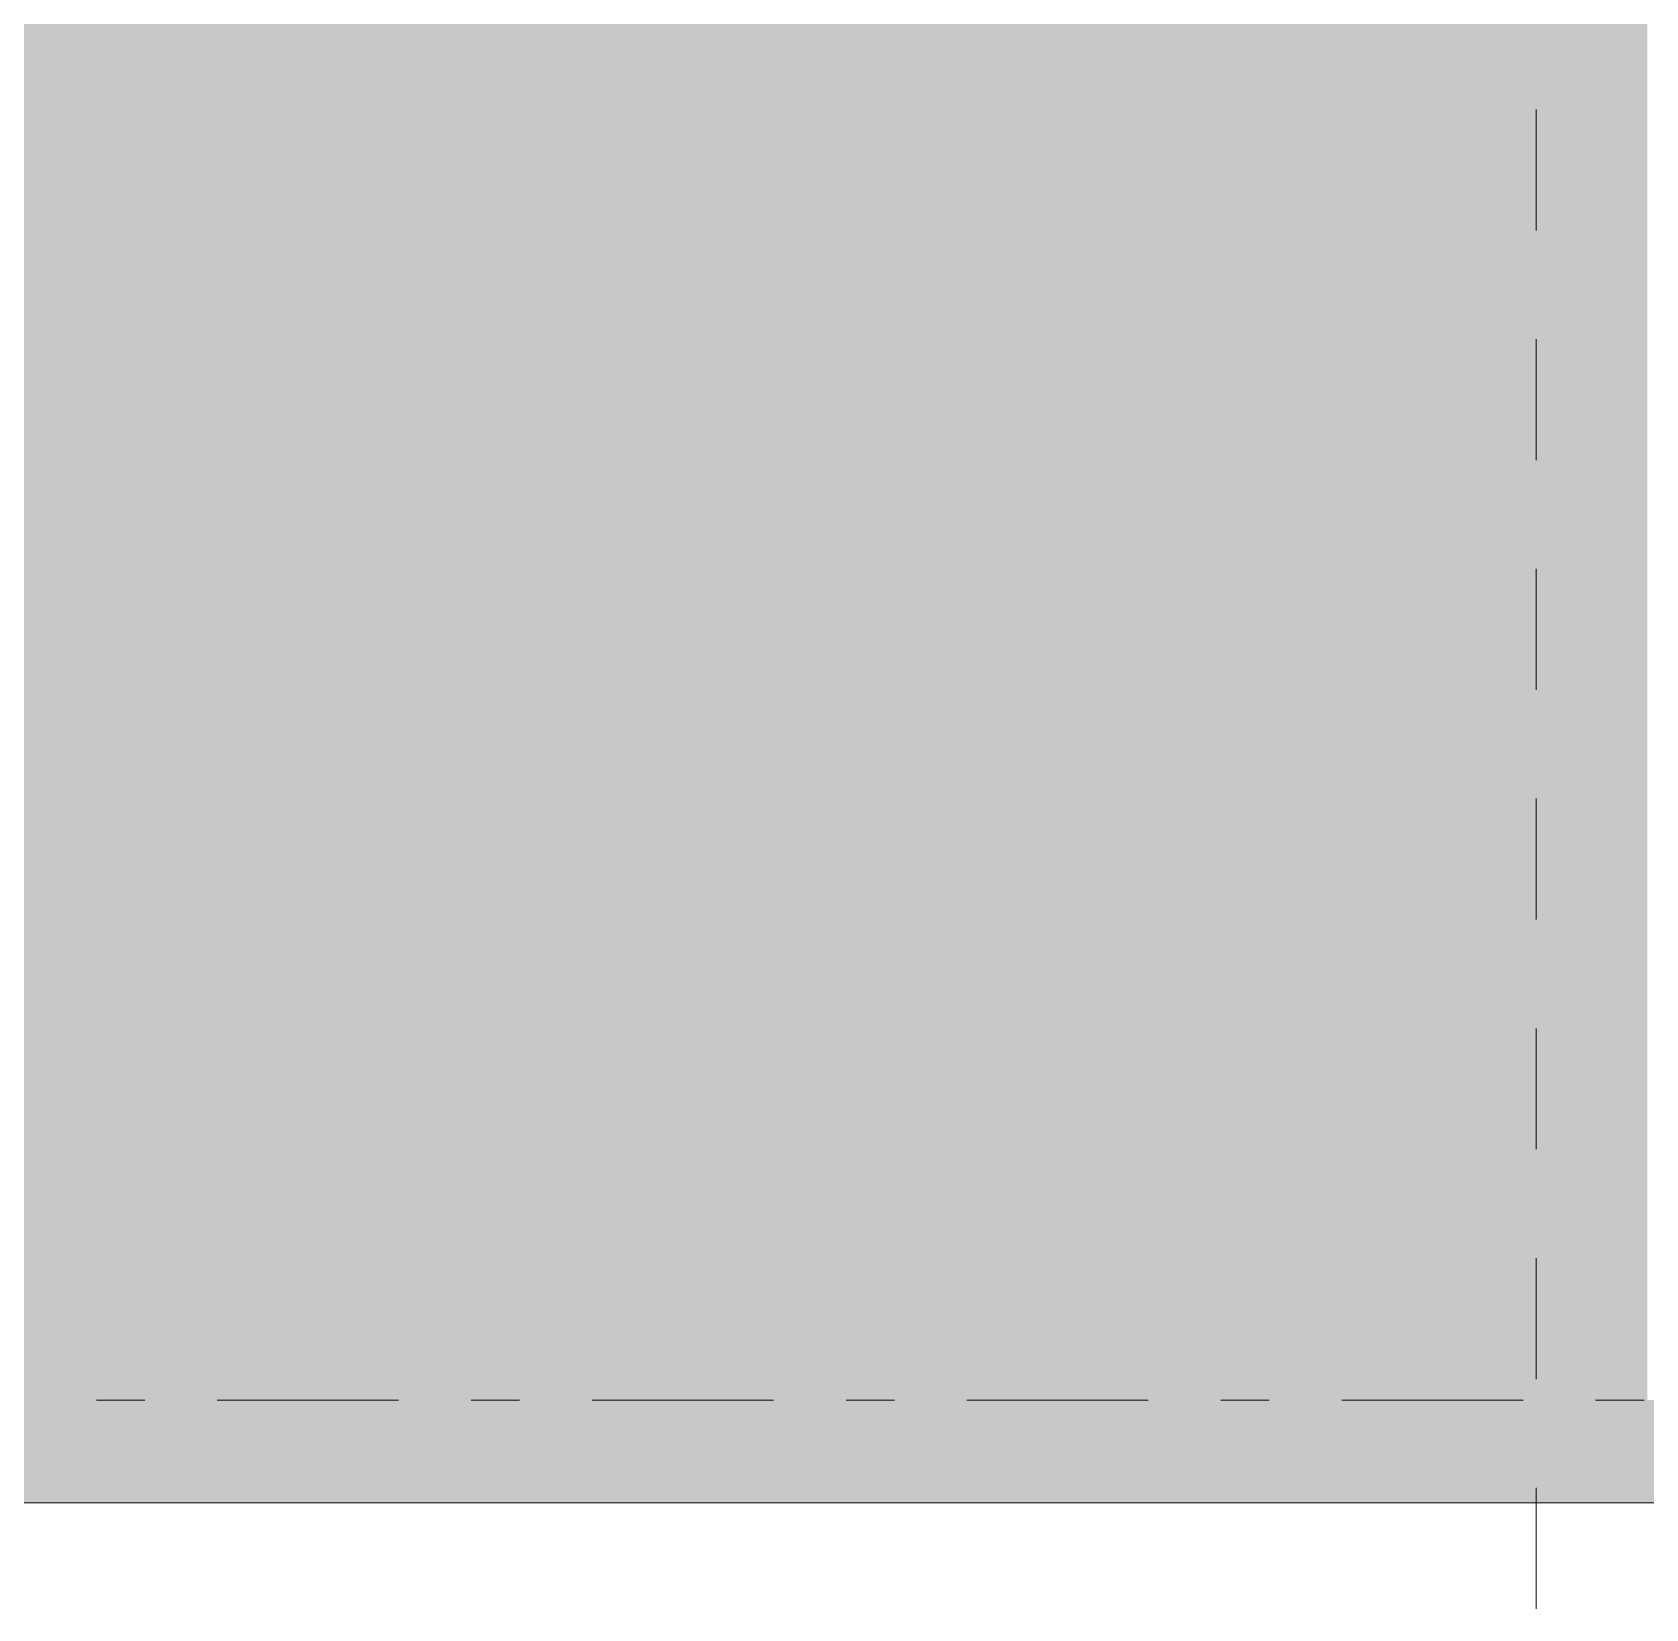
# Model space of a CAD drawing. Header units: millimetres. Extents: x 1499747 to 4341325, y -28481 to 441852.
# Drawn here: x 4146875 to 4151583, y 359120 to 363719 of the extents above; entities that cross this region are included whole.
import ezdxf

# ---------------------------------------------------------------- set-up
doc = ezdxf.new("R2010")
doc.units = ezdxf.units.MM
doc.header["$MEASUREMENT"] = 0
doc.layers.add('Чертеж и Рисунок', color=7, linetype='Continuous')

msp = doc.modelspace()

# ---------------------------------------------------------------- hatches: boundary and pattern name
at = {"layer": 'Чертеж и Рисунок', "linetype": 'Continuous', "lineweight": 0, "true_color": 0x7f7f7f}
for points in [[(4146237.8, 363828.4), (4146237.8, 359728.3), (4146887.8, 359728.3), (4146887.8, 363828.4)], [(4146887.8, 363828.4), (4146887.8, 363628.4), (4150937.8, 363628.4), (4150937.8, 363828.4)], [(4150937.8, 363828.4), (4150937.8, 359728.3), (4151587.8, 359728.3), (4151587.8, 363828.4)], [(4146887.8, 363628.4), (4146887.8, 363428.4), (4150937.8, 363428.4), (4150937.8, 363628.4)], [(4150937.8, 363428.4), (4146887.8, 363428.4), (4146887.8, 359728.3), (4150937.8, 359728.3)], [(4122812.7, 359428.3), (4157512.7, 359428.3), (4157512.7, 359728.3), (4122812.7, 359728.3)]]:
    msp.add_hatch(color=8, dxfattribs=at).paths.add_polyline_path(points)

# ---------------------------------------------------------------- linework, layer by layer
at = {"layer": 'Чертеж и Рисунок', "color": 8, "linetype": 'Continuous', "lineweight": 15}
for points in [[(4151262.8, 363494), (4151262.8, 363141.2)], [(4151262.8, 362823.7), (4151262.8, 362470.9)], [(4151262.8, 362153.4), (4151262.8, 361800.7)], [(4151262.8, 361483.2), (4151262.8, 361130.4)], [(4151262.8, 360812.9), (4151262.8, 360460.1)], [(4151262.8, 360142.6), (4151262.8, 359789.8)], [(4151262.8, 359472.2), (4151262.8, 359119.5)]]:
    msp.add_lwpolyline(points, dxfattribs=at)
at = {"layer": 'Чертеж и Рисунок', "color": 1, "linetype": 'Continuous', "lineweight": 0}
for points in [[(4147062.2, 359728.3), (4147203.3, 359728.3)], [(4147415, 359728.3), (4147944.1, 359728.3)], [(4148155.8, 359728.3), (4148296.9, 359728.3)], [(4148508.6, 359728.3), (4149037.7, 359728.3)], [(4149249.4, 359728.3), (4149390.5, 359728.3)], [(4149602.2, 359728.3), (4150131.3, 359728.3)], [(4150343, 359728.3), (4150484.1, 359728.3)], [(4150695.8, 359728.3), (4151225, 359728.3)], [(4151436.6, 359728.3), (4151577.7, 359728.3)]]:
    msp.add_lwpolyline(points, dxfattribs=at)
at = {"layer": 'Чертеж и Рисунок', "color": 123, "linetype": 'Continuous', "lineweight": 20, "true_color": 0x71cebe}
msp.add_lwpolyline([(4122812.7, 359428.3), (4157512.7, 359428.3)], dxfattribs=at)

doc.saveas('drawing.dxf')
